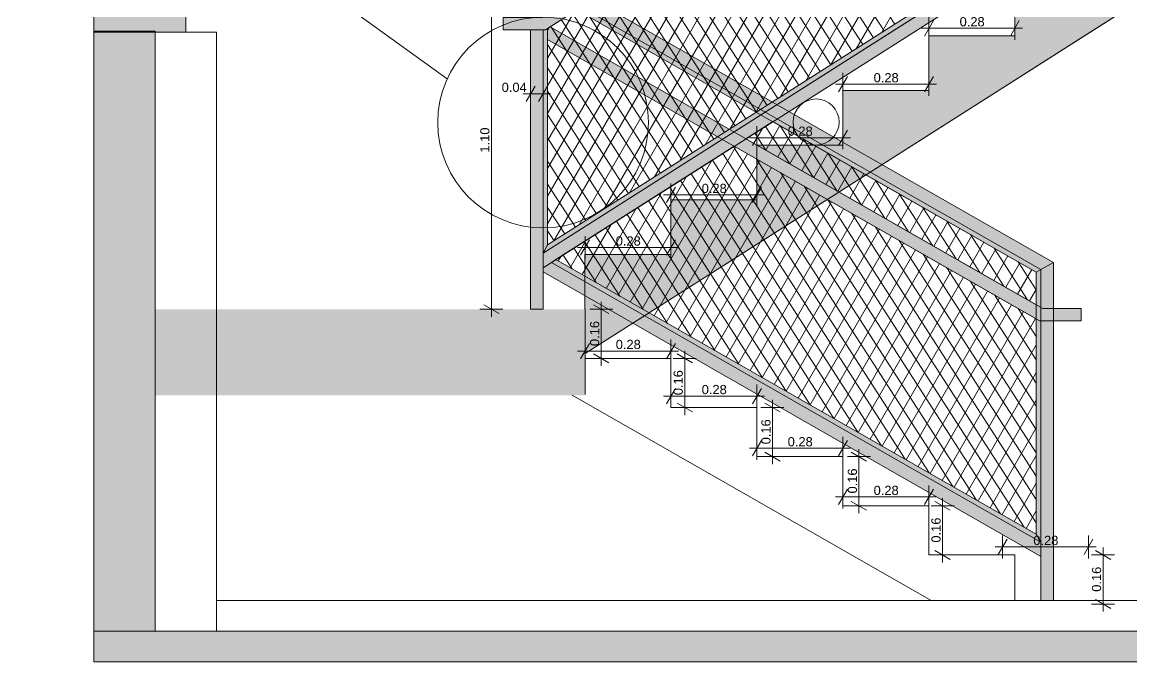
# Model space of a CAD drawing. Header units: millimetres. Extents: x 475616349 to 476941521, y 4620115302 to 4621446928.
# Drawn here: x 476907084 to 476910698, y 4620492524 to 4620494607 of the extents above; entities that cross this region are included whole.
import ezdxf

# ---------------------------------------------------------------- set-up
doc = ezdxf.new("R2010")
doc.units = ezdxf.units.MM
doc.header["$MEASUREMENT"] = 0
for name, color, linetype, lineweight in [('0_Pen_No__42_Pen_No__250_Pen_No__4', 7, 'Continuous', 0), ('2D Drafting - General_Pen_No__250_Pen_No__7', 7, 'Continuous', 0), ('2D Drafting - General_Pen_No__250_Pen_No__7_Pen_No__154', 154, 'Continuous', 0), ('2D Drafting - General_Pen_No__250_Pen_No__7_Pen_No__250', 7, 'Continuous', 0), ('gegmebi_Pen_No__7_Pen_No__250', 7, 'Continuous', 0), ('kar-panjara_Pen_No__7_Pen_No__250', 7, 'Continuous', 0), ('New_0_Pen_No__42_Pen_No__250_Pen_No__250', 7, 'Continuous', 0), ('New_2D Drafting - General_Pen_No__1', 1, 'Continuous', 0), ('New_2D Drafting - General_Pen_No__250_Pen_No__250', 7, 'Continuous', 0), ('New_2D Drafting - General_Pen_No__4', 7, 'Continuous', 0), ('New_Doors_Pen_No__7_Pen_No__7_Pen_No__250', 7, 'Continuous', 0), ('New_reg_nak_Pen_No__250', 7, 'Continuous', 0), ('reg_nak_Pen_No__250', 7, 'Continuous', 0), ('zoma_Pen_No__142', 142, 'Continuous', 0)]:
    doc.layers.add(name, color=color, linetype=linetype, lineweight=lineweight)
doc.layers.add('zoma', color=7, linetype='Continuous')
doc.styles.add('GENERATED_STYLE_2', font='arial.ttf')
doc.dimstyles.new('GENERATED_STYLE__6', dxfattribs={"dimtxt": 30.000001, "dimasz": 38, "dimexe": 0.18, "dimexo": 3, "dimgap": 0.09, "dimtad": 1, "dimlfac": 0.001, "dimzin": 0, "dimdsep": 46, "dimtxsty": 'GENERATED_STYLE_2', "dimblk": 'ARROWHEAD_2', "dimblk1": 'ARROWHEAD_2', "dimblk2": 'ARROWHEAD_2', "dimcen": 0.09, "dimclrd": 142, "dimclre": 142, "dimclrt": 142, "dimadec": 0, "dimazin": 0, "dimtfac": 1, "dimtdec": 4, "dimtmove": 0, "dimatfit": 3, "dimfxl": 1, "dimtolj": 1, "dimtzin": 0, "dimarcsym": 0})
doc.dimstyles.new('GENERATED_STYLE__7', dxfattribs={"dimtxt": 30.000001, "dimasz": 38, "dimexe": 0.18, "dimexo": 3, "dimgap": 0.09, "dimtad": 1, "dimtih": 1, "dimtoh": 1, "dimlfac": 0.001, "dimzin": 0, "dimdsep": 46, "dimtxsty": 'GENERATED_STYLE_2', "dimblk": 'ARROWHEAD_2', "dimblk1": 'ARROWHEAD_2', "dimblk2": 'ARROWHEAD_2', "dimcen": 0.09, "dimclrd": 142, "dimclre": 142, "dimclrt": 142, "dimadec": 0, "dimazin": 0, "dimtfac": 1, "dimtdec": 4, "dimtmove": 0, "dimatfit": 3, "dimfxl": 1, "dimtolj": 1, "dimtzin": 0, "dimarcsym": 0})
pattern_1 = [(60, (476577134.07, 4620325125.74), (-38.971143, 22.5), []), (122.833095, (476577134.07, 4620325125.74), (36.8060797, 18.75), [])]

# ---------------------------------------------------------------- blocks, each defined once
blk = doc.blocks.new('*D595', base_point=(476577134.1, 4620325125.7))
at = {"layer": 'zoma_Pen_No__142', "color": 142, "linetype": 'Continuous', "lineweight": 0, "transparency": 16777216}
for p, q in [((476910642.1, 4620492872.2), (476910567.1, 4620492872.2)), ((476910629.6, 4620492857.8), (476910579.6, 4620492886.6)), ((476910604.6, 4620492872.2), (476910604.6, 4620492896.7)), ((476910604.6, 4620492712.2), (476910604.6, 4620492872.2)), ((476910579.6, 4620492726.6), (476910629.6, 4620492697.8)), ((476910642.1, 4620492712.2), (476910567.1, 4620492712.2)), ((476910604.6, 4620492687.8), (476910604.6, 4620492712.2))]:
    blk.add_line(p, q, dxfattribs=at)
at = {"layer": 'zoma_Pen_No__142', "color": 142, "lineweight": 0, "transparency": 16777216, "insert": (476910598.6, 4620492752.3), "char_height": 30, "attachment_point": 7, "rotation": 90, "style": 'GENERATED_STYLE_2'}
blk.add_mtext('\\A1;{\\pql;\\fArial CYR|b0|i0|c204|p34;0.16}', dxfattribs=at)
blk = doc.blocks.new('ARROWHEAD_2')
at = {"color": 0, "linetype": 'Continuous', "lineweight": 0}
for p, q in [((0, 0), (-1, 0)), ((-0.378, -0.655), (0.378, 0.655))]:
    blk.add_line(p, q, dxfattribs=at)
blk = doc.blocks.new('*D596', base_point=(476577134.1, 4620325125.7))
at = {"layer": 'zoma_Pen_No__142', "color": 142, "linetype": 'Continuous', "lineweight": 0, "transparency": 16777216}
for p, q in [((476910106.7, 4620493017.8), (476910056.7, 4620493046.6)), ((476910081.7, 4620493032.2), (476910081.7, 4620493056.7)), ((476910119.2, 4620493032.2), (476910044.2, 4620493032.2)), ((476910081.7, 4620492872.2), (476910081.7, 4620493032.2)), ((476910119.2, 4620492872.2), (476910044.2, 4620492872.2)), ((476910056.7, 4620492886.6), (476910106.7, 4620492857.8)), ((476910081.7, 4620492847.8), (476910081.7, 4620492872.2))]:
    blk.add_line(p, q, dxfattribs=at)
at = {"layer": 'zoma_Pen_No__142', "color": 142, "lineweight": 0, "transparency": 16777216, "insert": (476910075.7, 4620492912.3), "char_height": 30, "attachment_point": 7, "rotation": 90, "style": 'GENERATED_STYLE_2'}
blk.add_mtext('\\A1;{\\pql;\\fArial CYR|b0|i0|c204|p34;0.16}', dxfattribs=at)
blk = doc.blocks.new('*D597', base_point=(476577134.1, 4620325125.7))
at = {"layer": 'zoma_Pen_No__142', "color": 142, "linetype": 'Continuous', "lineweight": 0, "transparency": 16777216}
for p, q in [((476909846.9, 4620493192.2), (476909771.9, 4620493192.2)), ((476909834.4, 4620493177.8), (476909784.4, 4620493206.6)), ((476909809.4, 4620493192.2), (476909809.4, 4620493216.7)), ((476909809.4, 4620493032.2), (476909809.4, 4620493192.2)), ((476909784.4, 4620493046.6), (476909834.4, 4620493017.8)), ((476909846.9, 4620493032.2), (476909771.9, 4620493032.2)), ((476909809.4, 4620493007.8), (476909809.4, 4620493032.2))]:
    blk.add_line(p, q, dxfattribs=at)
at = {"layer": 'zoma_Pen_No__142', "color": 142, "lineweight": 0, "transparency": 16777216, "insert": (476909803.4, 4620493072.3), "char_height": 30, "attachment_point": 7, "rotation": 90, "style": 'GENERATED_STYLE_2'}
blk.add_mtext('\\A1;{\\pql;\\fArial CYR|b0|i0|c204|p34;0.16}', dxfattribs=at)
blk = doc.blocks.new('*D598', base_point=(476577134.1, 4620325125.7))
at = {"layer": 'zoma_Pen_No__142', "color": 142, "linetype": 'Continuous', "lineweight": 0, "transparency": 16777216}
for p, q in [((476909527.8, 4620493352.2), (476909527.8, 4620493376.7)), ((476909565.3, 4620493352.2), (476909490.3, 4620493352.2)), ((476909552.8, 4620493337.8), (476909502.8, 4620493366.6)), ((476909527.8, 4620493192.2), (476909527.8, 4620493352.2)), ((476909565.3, 4620493192.2), (476909490.3, 4620493192.2)), ((476909502.8, 4620493206.6), (476909552.8, 4620493177.8)), ((476909527.8, 4620493167.8), (476909527.8, 4620493192.2))]:
    blk.add_line(p, q, dxfattribs=at)
at = {"layer": 'zoma_Pen_No__142', "color": 142, "lineweight": 0, "transparency": 16777216, "insert": (476909521.8, 4620493232.3), "char_height": 30, "attachment_point": 7, "rotation": 90, "style": 'GENERATED_STYLE_2'}
blk.add_mtext('\\A1;{\\pql;\\fArial CYR|b0|i0|c204|p34;0.16}', dxfattribs=at)
blk = doc.blocks.new('*D599', base_point=(476577134.1, 4620325125.7))
at = {"layer": 'zoma_Pen_No__142', "color": 142, "linetype": 'Continuous', "lineweight": 0, "transparency": 16777216}
for p, q in [((476909279.7, 4620493512.2), (476909204.7, 4620493512.2)), ((476909267.2, 4620493497.8), (476909217.2, 4620493526.6)), ((476909242.2, 4620493512.2), (476909242.2, 4620493536.7)), ((476909242.2, 4620493352.2), (476909242.2, 4620493512.2)), ((476909279.7, 4620493352.2), (476909204.7, 4620493352.2)), ((476909217.2, 4620493366.6), (476909267.2, 4620493337.8)), ((476909242.2, 4620493327.8), (476909242.2, 4620493352.2))]:
    blk.add_line(p, q, dxfattribs=at)
at = {"layer": 'zoma_Pen_No__142', "color": 142, "lineweight": 0, "transparency": 16777216, "insert": (476909236.2, 4620493392.3), "char_height": 30, "attachment_point": 7, "rotation": 90, "style": 'GENERATED_STYLE_2'}
blk.add_mtext('\\A1;{\\pql;\\fArial CYR|b0|i0|c204|p34;0.16}', dxfattribs=at)
blk = doc.blocks.new('*D600', base_point=(476577134.1, 4620325125.7))
at = {"layer": 'zoma_Pen_No__142', "color": 142, "linetype": 'Continuous', "lineweight": 0, "transparency": 16777216}
for p, q in [((476908969.9, 4620493672.2), (476908969.9, 4620493696.7)), ((476909007.4, 4620493672.2), (476908932.4, 4620493672.2)), ((476908994.9, 4620493657.8), (476908944.9, 4620493686.6)), ((476908969.9, 4620493512.2), (476908969.9, 4620493672.2)), ((476909007.4, 4620493512.2), (476908932.4, 4620493512.2)), ((476908944.9, 4620493526.6), (476908994.9, 4620493497.8)), ((476908969.9, 4620493487.8), (476908969.9, 4620493512.2))]:
    blk.add_line(p, q, dxfattribs=at)
at = {"layer": 'zoma_Pen_No__142', "color": 142, "lineweight": 0, "transparency": 16777216, "insert": (476908963.9, 4620493552.3), "char_height": 30, "attachment_point": 7, "rotation": 90, "style": 'GENERATED_STYLE_2'}
blk.add_mtext('\\A1;{\\pql;\\fArial CYR|b0|i0|c204|p34;0.16}', dxfattribs=at)
blk = doc.blocks.new('*D601', base_point=(476577134.1, 4620325125.7))
at = {"layer": 'zoma_Pen_No__142', "color": 142, "linetype": 'Continuous', "lineweight": 0, "transparency": 16777216}
for p, q in [((476909211.7, 4620493414.3), (476909182.8, 4620493364.3)), ((476909197.2, 4620493351.8), (476909197.2, 4620493426.8)), ((476909462.8, 4620493364.3), (476909491.7, 4620493414.3)), ((476909477.2, 4620493351.8), (476909477.2, 4620493426.8)), ((476909172.8, 4620493389.3), (476909197.2, 4620493389.3)), ((476909197.2, 4620493389.3), (476909477.2, 4620493389.3)), ((476909477.2, 4620493389.3), (476909501.7, 4620493389.3))]:
    blk.add_line(p, q, dxfattribs=at)
at = {"layer": 'zoma_Pen_No__142', "color": 142, "lineweight": 0, "transparency": 16777216, "insert": (476909297.3, 4620493395.3), "char_height": 30, "attachment_point": 7, "style": 'GENERATED_STYLE_2'}
blk.add_mtext('\\A1;{\\pql;\\fArial CYR|b0|i0|c204|p34;0.28}', dxfattribs=at)
blk = doc.blocks.new('*D602', base_point=(476577134.1, 4620325125.7))
at = {"layer": 'zoma_Pen_No__142', "color": 142, "linetype": 'Continuous', "lineweight": 0, "transparency": 16777216}
for p, q in [((476908931.7, 4620493561.1), (476908902.8, 4620493511.1)), ((476908917.2, 4620493498.6), (476908917.2, 4620493573.6)), ((476909182.8, 4620493511.1), (476909211.7, 4620493561.1)), ((476909197.2, 4620493498.6), (476909197.2, 4620493573.6)), ((476908892.8, 4620493536.1), (476908917.2, 4620493536.1)), ((476908917.2, 4620493536.1), (476909197.2, 4620493536.1)), ((476909197.2, 4620493536.1), (476909221.7, 4620493536.1))]:
    blk.add_line(p, q, dxfattribs=at)
at = {"layer": 'zoma_Pen_No__142', "color": 142, "lineweight": 0, "transparency": 16777216, "insert": (476909017.3, 4620493542.1), "char_height": 30, "attachment_point": 7, "style": 'GENERATED_STYLE_2'}
blk.add_mtext('\\A1;{\\pql;\\fArial CYR|b0|i0|c204|p34;0.28}', dxfattribs=at)
blk = doc.blocks.new('*D603', base_point=(476577134.1, 4620325125.7))
at = {"layer": 'zoma_Pen_No__142', "color": 142, "linetype": 'Continuous', "lineweight": 0, "transparency": 16777216}
for p, q in [((476909491.7, 4620493244.4), (476909462.8, 4620493194.4)), ((476909477.2, 4620493181.9), (476909477.2, 4620493256.9)), ((476909742.8, 4620493194.4), (476909771.7, 4620493244.4)), ((476909757.2, 4620493181.9), (476909757.2, 4620493256.9)), ((476909452.8, 4620493219.4), (476909477.2, 4620493219.4)), ((476909477.2, 4620493219.4), (476909757.2, 4620493219.4)), ((476909757.2, 4620493219.4), (476909781.7, 4620493219.4))]:
    blk.add_line(p, q, dxfattribs=at)
at = {"layer": 'zoma_Pen_No__142', "color": 142, "lineweight": 0, "transparency": 16777216, "insert": (476909577.3, 4620493225.4), "char_height": 30, "attachment_point": 7, "style": 'GENERATED_STYLE_2'}
blk.add_mtext('\\A1;{\\pql;\\fArial CYR|b0|i0|c204|p34;0.28}', dxfattribs=at)
blk = doc.blocks.new('*D604', base_point=(476577134.1, 4620325125.7))
at = {"layer": 'zoma_Pen_No__142', "color": 142, "linetype": 'Continuous', "lineweight": 0, "transparency": 16777216}
for p, q in [((476909771.7, 4620493086), (476909742.8, 4620493036)), ((476909757.2, 4620493023.5), (476909757.2, 4620493098.5)), ((476910022.8, 4620493036), (476910051.7, 4620493086)), ((476910037.2, 4620493023.5), (476910037.2, 4620493098.5)), ((476909732.8, 4620493061), (476909757.2, 4620493061)), ((476909757.2, 4620493061), (476910037.2, 4620493061)), ((476910037.2, 4620493061), (476910061.7, 4620493061))]:
    blk.add_line(p, q, dxfattribs=at)
at = {"layer": 'zoma_Pen_No__142', "color": 142, "lineweight": 0, "transparency": 16777216, "insert": (476909857.3, 4620493067), "char_height": 30, "attachment_point": 7, "style": 'GENERATED_STYLE_2'}
blk.add_mtext('\\A1;{\\pql;\\fArial CYR|b0|i0|c204|p34;0.28}', dxfattribs=at)
blk = doc.blocks.new('*D605', base_point=(476577134.1, 4620325125.7))
at = {"layer": 'zoma_Pen_No__142', "color": 142, "linetype": 'Continuous', "lineweight": 0, "transparency": 16777216}
for p, q in [((476910277.2, 4620492860.6), (476910277.2, 4620492935.6)), ((476910557.2, 4620492860.6), (476910557.2, 4620492935.6)), ((476910252.8, 4620492898.1), (476910277.2, 4620492898.1)), ((476910291.7, 4620492923.1), (476910262.8, 4620492873.1)), ((476910277.2, 4620492898.1), (476910557.2, 4620492898.1)), ((476910542.8, 4620492873.1), (476910571.7, 4620492923.1)), ((476910557.2, 4620492898.1), (476910581.7, 4620492898.1))]:
    blk.add_line(p, q, dxfattribs=at)
at = {"layer": 'zoma_Pen_No__142', "color": 142, "lineweight": 0, "transparency": 16777216, "insert": (476910377.3, 4620492904.1), "char_height": 30, "attachment_point": 7, "style": 'GENERATED_STYLE_2'}
blk.add_mtext('\\A1;{\\pql;\\fArial CYR|b0|i0|c204|p34;0.28}', dxfattribs=at)
blk = doc.blocks.new('*D606', base_point=(476577134.1, 4620325125.7))
at = {"layer": 'zoma_Pen_No__142', "color": 142, "linetype": 'Continuous', "lineweight": 0, "transparency": 16777216}
for p, q in [((476908917.2, 4620493835.5), (476908917.2, 4620493910.5)), ((476909197.2, 4620493835.5), (476909197.2, 4620493910.5)), ((476908931.7, 4620493898), (476908902.8, 4620493848)), ((476909182.8, 4620493848), (476909211.7, 4620493898)), ((476908892.8, 4620493873), (476908917.2, 4620493873)), ((476908917.2, 4620493873), (476909197.2, 4620493873)), ((476909197.2, 4620493873), (476909221.7, 4620493873))]:
    blk.add_line(p, q, dxfattribs=at)
at = {"layer": 'zoma_Pen_No__142', "color": 142, "lineweight": 0, "transparency": 16777216, "insert": (476909017.3, 4620493879), "char_height": 30, "attachment_point": 7, "style": 'GENERATED_STYLE_2'}
blk.add_mtext('\\A1;{\\pql;\\fArial CYR|b0|i0|c204|p34;0.28}', dxfattribs=at)
blk = doc.blocks.new('*D607', base_point=(476577134.1, 4620325125.7))
at = {"layer": 'zoma_Pen_No__142', "color": 142, "linetype": 'Continuous', "lineweight": 0, "transparency": 16777216}
for p, q in [((476909211.7, 4620494069.3), (476909182.8, 4620494019.3)), ((476909197.2, 4620494006.8), (476909197.2, 4620494081.8)), ((476909462.8, 4620494019.3), (476909491.7, 4620494069.3)), ((476909477.2, 4620494006.8), (476909477.2, 4620494081.8)), ((476909172.8, 4620494044.3), (476909197.2, 4620494044.3)), ((476909197.2, 4620494044.3), (476909477.2, 4620494044.3)), ((476909477.2, 4620494044.3), (476909501.7, 4620494044.3))]:
    blk.add_line(p, q, dxfattribs=at)
at = {"layer": 'zoma_Pen_No__142', "color": 142, "lineweight": 0, "transparency": 16777216, "insert": (476909297.3, 4620494050.3), "char_height": 30, "attachment_point": 7, "style": 'GENERATED_STYLE_2'}
blk.add_mtext('\\A1;{\\pql;\\fArial CYR|b0|i0|c204|p34;0.28}', dxfattribs=at)
blk = doc.blocks.new('*D608', base_point=(476577134.1, 4620325125.7))
at = {"layer": 'zoma_Pen_No__142', "color": 142, "linetype": 'Continuous', "lineweight": 0, "transparency": 16777216}
for p, q in [((476909491.7, 4620494255.5), (476909462.8, 4620494205.5)), ((476909477.2, 4620494193), (476909477.2, 4620494268)), ((476909742.8, 4620494205.5), (476909771.7, 4620494255.5)), ((476909757.2, 4620494193), (476909757.2, 4620494268)), ((476909452.8, 4620494230.5), (476909477.2, 4620494230.5)), ((476909477.2, 4620494230.5), (476909757.2, 4620494230.5)), ((476909757.2, 4620494230.5), (476909781.7, 4620494230.5))]:
    blk.add_line(p, q, dxfattribs=at)
at = {"layer": 'zoma_Pen_No__142', "color": 142, "lineweight": 0, "transparency": 16777216, "insert": (476909577.3, 4620494236.5), "char_height": 30, "attachment_point": 7, "style": 'GENERATED_STYLE_2'}
blk.add_mtext('\\A1;{\\pql;\\fArial CYR|b0|i0|c204|p34;0.28}', dxfattribs=at)
blk = doc.blocks.new('*D609', base_point=(476577134.1, 4620325125.7))
at = {"layer": 'zoma_Pen_No__142', "color": 142, "linetype": 'Continuous', "lineweight": 0, "transparency": 16777216}
for p, q in [((476909771.7, 4620494429.5), (476909742.8, 4620494379.5)), ((476909757.2, 4620494367), (476909757.2, 4620494442)), ((476910022.8, 4620494379.5), (476910051.7, 4620494429.5)), ((476910037.2, 4620494367), (476910037.2, 4620494442)), ((476909732.8, 4620494404.5), (476909757.2, 4620494404.5)), ((476909757.2, 4620494404.5), (476910037.2, 4620494404.5)), ((476910037.2, 4620494404.5), (476910061.7, 4620494404.5))]:
    blk.add_line(p, q, dxfattribs=at)
at = {"layer": 'zoma_Pen_No__142', "color": 142, "lineweight": 0, "transparency": 16777216, "insert": (476909857.3, 4620494410.5), "char_height": 30, "attachment_point": 7, "style": 'GENERATED_STYLE_2'}
blk.add_mtext('\\A1;{\\pql;\\fArial CYR|b0|i0|c204|p34;0.28}', dxfattribs=at)
blk = doc.blocks.new('*D610', base_point=(476577134.1, 4620325125.7))
at = {"layer": 'zoma_Pen_No__142', "color": 142, "linetype": 'Continuous', "lineweight": 0, "transparency": 16777216}
for p, q in [((476910051.7, 4620494611.8), (476910022.8, 4620494561.8)), ((476910037.2, 4620494549.3), (476910037.2, 4620494624.3)), ((476910302.8, 4620494561.8), (476910331.7, 4620494611.8)), ((476910317.2, 4620494549.3), (476910317.2, 4620494624.3)), ((476910012.8, 4620494586.8), (476910037.2, 4620494586.8)), ((476910037.2, 4620494586.8), (476910317.2, 4620494586.8)), ((476910317.2, 4620494586.8), (476910341.7, 4620494586.8))]:
    blk.add_line(p, q, dxfattribs=at)
at = {"layer": 'zoma_Pen_No__142', "color": 142, "lineweight": 0, "transparency": 16777216, "insert": (476910137.3, 4620494592.8), "char_height": 30, "attachment_point": 7, "style": 'GENERATED_STYLE_2'}
blk.add_mtext('\\A1;{\\pql;\\fArial CYR|b0|i0|c204|p34;0.28}', dxfattribs=at)
blk = doc.blocks.new('*D614', base_point=(476577134.1, 4620325125.7))
at = {"layer": 'zoma_Pen_No__142', "color": 142, "linetype": 'Continuous', "lineweight": 0, "transparency": 16777216}
for p, q in [((476908754.5, 4620494398.3), (476908725.7, 4620494348.3)), ((476908740.1, 4620494335.8), (476908740.1, 4620494410.8)), ((476908766.2, 4620494348.3), (476908795, 4620494398.3)), ((476908780.6, 4620494335.8), (476908780.6, 4620494410.8)), ((476908715.7, 4620494373.3), (476908740.1, 4620494373.3)), ((476908740.1, 4620494373.3), (476908780.6, 4620494373.3)), ((476908780.6, 4620494373.3), (476908805, 4620494373.3))]:
    blk.add_line(p, q, dxfattribs=at)
at = {"layer": 'zoma_Pen_No__142', "color": 142, "lineweight": 0, "transparency": 16777216, "insert": (476908645.8, 4620494379.3), "char_height": 30, "attachment_point": 7, "style": 'GENERATED_STYLE_2'}
blk.add_mtext('\\A1;{\\pql;\\fArial CYR|b0|i0|c204|p34;0.04}', dxfattribs=at)
blk = doc.blocks.new('*D615', base_point=(476577134.1, 4620325125.7))
at = {"layer": 'zoma_Pen_No__142', "color": 142, "linetype": 'Continuous', "lineweight": 0, "transparency": 16777216}
for p, q in [((476908637.3, 4620494757.8), (476908587.3, 4620494786.6)), ((476908612.3, 4620494772.2), (476908612.3, 4620494796.7)), ((476908649.8, 4620494772.2), (476908574.8, 4620494772.2)), ((476908612.3, 4620493672.2), (476908612.3, 4620494772.2)), ((476908649.8, 4620493672.2), (476908574.8, 4620493672.2)), ((476908587.3, 4620493686.6), (476908637.3, 4620493657.8)), ((476908612.3, 4620493647.8), (476908612.3, 4620493672.2))]:
    blk.add_line(p, q, dxfattribs=at)
at = {"layer": 'zoma_Pen_No__142', "color": 142, "lineweight": 0, "transparency": 16777216, "insert": (476908606.3, 4620494182.3), "char_height": 30, "attachment_point": 7, "rotation": 90, "style": 'GENERATED_STYLE_2'}
blk.add_mtext('\\A1;{\\pql;\\fArial CYR|b0|i0|c204|p34;1.10}', dxfattribs=at)
blk = doc.blocks.new('*D616', base_point=(476577134.1, 4620325125.7))
at = {"layer": 'zoma_Pen_No__142', "color": 142, "linetype": 'Continuous', "lineweight": 0, "transparency": 16777216}
for p, q in [((476910642.1, 4620492872.2), (476910567.1, 4620492872.2)), ((476910629.6, 4620492857.8), (476910579.6, 4620492886.6)), ((476910604.6, 4620492872.2), (476910604.6, 4620492896.7)), ((476910604.6, 4620492712.2), (476910604.6, 4620492872.2)), ((476910579.6, 4620492726.6), (476910629.6, 4620492697.8)), ((476910642.1, 4620492712.2), (476910567.1, 4620492712.2)), ((476910604.6, 4620492687.8), (476910604.6, 4620492712.2))]:
    blk.add_line(p, q, dxfattribs=at)
at = {"layer": 'zoma_Pen_No__142', "color": 142, "lineweight": 0, "transparency": 16777216, "insert": (476910598.6, 4620492752.3), "char_height": 30, "attachment_point": 7, "rotation": 90, "style": 'GENERATED_STYLE_2'}
blk.add_mtext('\\A1;{\\pql;\\fArial CYR|b0|i0|c204|p34;0.16}', dxfattribs=at)
blk = doc.blocks.new('*D617', base_point=(476577134.1, 4620325125.7))
at = {"layer": 'zoma_Pen_No__142', "color": 142, "linetype": 'Continuous', "lineweight": 0, "transparency": 16777216}
for p, q in [((476910106.7, 4620493017.8), (476910056.7, 4620493046.6)), ((476910081.7, 4620493032.2), (476910081.7, 4620493056.7)), ((476910119.2, 4620493032.2), (476910044.2, 4620493032.2)), ((476910081.7, 4620492872.2), (476910081.7, 4620493032.2)), ((476910119.2, 4620492872.2), (476910044.2, 4620492872.2)), ((476910056.7, 4620492886.6), (476910106.7, 4620492857.8)), ((476910081.7, 4620492847.8), (476910081.7, 4620492872.2))]:
    blk.add_line(p, q, dxfattribs=at)
at = {"layer": 'zoma_Pen_No__142', "color": 142, "lineweight": 0, "transparency": 16777216, "insert": (476910075.7, 4620492912.3), "char_height": 30, "attachment_point": 7, "rotation": 90, "style": 'GENERATED_STYLE_2'}
blk.add_mtext('\\A1;{\\pql;\\fArial CYR|b0|i0|c204|p34;0.16}', dxfattribs=at)
blk = doc.blocks.new('*D618', base_point=(476577134.1, 4620325125.7))
at = {"layer": 'zoma_Pen_No__142', "color": 142, "linetype": 'Continuous', "lineweight": 0, "transparency": 16777216}
for p, q in [((476909846.9, 4620493192.2), (476909771.9, 4620493192.2)), ((476909834.4, 4620493177.8), (476909784.4, 4620493206.6)), ((476909809.4, 4620493192.2), (476909809.4, 4620493216.7)), ((476909809.4, 4620493032.2), (476909809.4, 4620493192.2)), ((476909784.4, 4620493046.6), (476909834.4, 4620493017.8)), ((476909846.9, 4620493032.2), (476909771.9, 4620493032.2)), ((476909809.4, 4620493007.8), (476909809.4, 4620493032.2))]:
    blk.add_line(p, q, dxfattribs=at)
at = {"layer": 'zoma_Pen_No__142', "color": 142, "lineweight": 0, "transparency": 16777216, "insert": (476909803.4, 4620493072.3), "char_height": 30, "attachment_point": 7, "rotation": 90, "style": 'GENERATED_STYLE_2'}
blk.add_mtext('\\A1;{\\pql;\\fArial CYR|b0|i0|c204|p34;0.16}', dxfattribs=at)
blk = doc.blocks.new('*D619', base_point=(476577134.1, 4620325125.7))
at = {"layer": 'zoma_Pen_No__142', "color": 142, "linetype": 'Continuous', "lineweight": 0, "transparency": 16777216}
for p, q in [((476909527.8, 4620493352.2), (476909527.8, 4620493376.7)), ((476909565.3, 4620493352.2), (476909490.3, 4620493352.2)), ((476909552.8, 4620493337.8), (476909502.8, 4620493366.6)), ((476909527.8, 4620493192.2), (476909527.8, 4620493352.2)), ((476909565.3, 4620493192.2), (476909490.3, 4620493192.2)), ((476909502.8, 4620493206.6), (476909552.8, 4620493177.8)), ((476909527.8, 4620493167.8), (476909527.8, 4620493192.2))]:
    blk.add_line(p, q, dxfattribs=at)
at = {"layer": 'zoma_Pen_No__142', "color": 142, "lineweight": 0, "transparency": 16777216, "insert": (476909521.8, 4620493232.3), "char_height": 30, "attachment_point": 7, "rotation": 90, "style": 'GENERATED_STYLE_2'}
blk.add_mtext('\\A1;{\\pql;\\fArial CYR|b0|i0|c204|p34;0.16}', dxfattribs=at)
blk = doc.blocks.new('*D620', base_point=(476577134.1, 4620325125.7))
at = {"layer": 'zoma_Pen_No__142', "color": 142, "linetype": 'Continuous', "lineweight": 0, "transparency": 16777216}
for p, q in [((476909279.7, 4620493512.2), (476909204.7, 4620493512.2)), ((476909267.2, 4620493497.8), (476909217.2, 4620493526.6)), ((476909242.2, 4620493512.2), (476909242.2, 4620493536.7)), ((476909242.2, 4620493352.2), (476909242.2, 4620493512.2)), ((476909279.7, 4620493352.2), (476909204.7, 4620493352.2)), ((476909217.2, 4620493366.6), (476909267.2, 4620493337.8)), ((476909242.2, 4620493327.8), (476909242.2, 4620493352.2))]:
    blk.add_line(p, q, dxfattribs=at)
at = {"layer": 'zoma_Pen_No__142', "color": 142, "lineweight": 0, "transparency": 16777216, "insert": (476909236.2, 4620493392.3), "char_height": 30, "attachment_point": 7, "rotation": 90, "style": 'GENERATED_STYLE_2'}
blk.add_mtext('\\A1;{\\pql;\\fArial CYR|b0|i0|c204|p34;0.16}', dxfattribs=at)
blk = doc.blocks.new('*D621', base_point=(476577134.1, 4620325125.7))
at = {"layer": 'zoma_Pen_No__142', "color": 142, "linetype": 'Continuous', "lineweight": 0, "transparency": 16777216}
for p, q in [((476908969.9, 4620493672.2), (476908969.9, 4620493696.7)), ((476909007.4, 4620493672.2), (476908932.4, 4620493672.2)), ((476908994.9, 4620493657.8), (476908944.9, 4620493686.6)), ((476908969.9, 4620493512.2), (476908969.9, 4620493672.2)), ((476909007.4, 4620493512.2), (476908932.4, 4620493512.2)), ((476908944.9, 4620493526.6), (476908994.9, 4620493497.8)), ((476908969.9, 4620493487.8), (476908969.9, 4620493512.2))]:
    blk.add_line(p, q, dxfattribs=at)
at = {"layer": 'zoma_Pen_No__142', "color": 142, "lineweight": 0, "transparency": 16777216, "insert": (476908963.9, 4620493552.3), "char_height": 30, "attachment_point": 7, "rotation": 90, "style": 'GENERATED_STYLE_2'}
blk.add_mtext('\\A1;{\\pql;\\fArial CYR|b0|i0|c204|p34;0.16}', dxfattribs=at)

msp = doc.modelspace()

# ---------------------------------------------------------------- hatches: boundary and pattern name
at = {"layer": '2D Drafting - General_Pen_No__250_Pen_No__7', "linetype": 'Continuous', "lineweight": 0}
for points in [[(476907617.086, 4620495174.286), (476907617.086, 4620494943.193), (476907617.086, 4620494574.286), (476907317.086, 4620494574.286), (476907317.086, 4620495174.286)], [(476908917.235, 4620493672.201), (476907517.015, 4620493672.201), (476907517.017, 4620493392.245), (476908917.227, 4620493392.202)], [(476914617.527, 4620492624.286), (476907317.086, 4620492624.286), (476907317.086, 4620492524.278), (476914617.527, 4620492524.278)]]:
    msp.add_hatch(color=7, dxfattribs=at).paths.add_polyline_path(points)
at = {"layer": '2D Drafting - General_Pen_No__250_Pen_No__7_Pen_No__154', "linetype": 'Continuous', "lineweight": 0}
msp.add_hatch(color=154, dxfattribs=at).paths.add_polyline_path([(476907317.086, 4620492624.286), (476907317.086, 4620494577.695), (476907517.086, 4620494577.695), (476907517.086, 4620492624.286)])
at = {"layer": 'New_2D Drafting - General_Pen_No__1', "linetype": 'Continuous', "lineweight": 0}
for points in [[(476908650.104, 4620494622.201), (476908650.104, 4620494581.754), (476908789.043, 4620494581.754), (476911313.55, 4620496185.904), (476911391.707, 4620496185.904), (476911391.707, 4620496225.771), (476911301.707, 4620496225.771), (476908778.114, 4620494622.201)], [(476911261.221, 4620495430.94), (476908780.588, 4620493854.668), (476908780.587, 4620493807.275), (476911261.22, 4620495383.547)], [(476908814.732, 4620494754.472), (476908795.536, 4620494742.274), (476908795.537, 4620494719.371), (476910402.317, 4620493801.218), (476910442.803, 4620493824.153)], [(476910402.317, 4620493801.218), (476910386.817, 4620493792.853), (476908795.537, 4620494702.237), (476908795.537, 4620494719.371)], [(476909985.663, 4620494638.177), (476908795.547, 4620493881.945), (476908780.588, 4620493854.668), (476910000.663, 4620494629.942)], [(476908780.587, 4620493672.201), (476908780.59, 4620494581.754), (476908740.104, 4620494581.754), (476908740.104, 4620493672.201)], [(476908780.588, 4620493854.668), (476908795.547, 4620493881.945), (476908795.54, 4620494585.882), (476908789.043, 4620494581.754), (476908780.591, 4620494581.754)], [(476908795.54, 4620494585.882), (476908795.54, 4620494550.076), (476910397.89, 4620493634.455), (476910532.763, 4620493634.455), (476910532.763, 4620493674.525), (476910408.39, 4620493674.525), (476908804.045, 4620494591.286)], [(476908780.587, 4620493807.275), (476908780.587, 4620493794.274), (476910402.317, 4620492867.579), (476910402.317, 4620492913.649), (476908807.988, 4620493824.687)], [(476908807.988, 4620493824.687), (476908822.299, 4620493833.78), (476910386.835, 4620492939.773), (476910402.317, 4620492913.649)], [(476910386.817, 4620493792.853), (476910386.834, 4620492939.772), (476910402.317, 4620492913.649), (476910402.317, 4620493801.218)], [(476910402.317, 4620492724.185), (476910442.803, 4620492724.188), (476910442.803, 4620493824.153), (476910402.317, 4620493801.218), (476910402.317, 4620492928.795), (476910402.317, 4620492836.096)]]:
    msp.add_hatch(color=1, dxfattribs=at).paths.add_polyline_path(points)
h = msp.add_hatch(dxfattribs=at)
h.set_pattern_fill('BATT_INSULATION', color=1, style=0, pattern_type=2)
h.set_pattern_definition(pattern_1)
h.paths.add_polyline_path([(476909985.663, 4620494638.177), (476909985.649, 4620495342.114), (476908795.54, 4620494585.882), (476908795.547, 4620493881.945)])
h = msp.add_hatch(dxfattribs=at)
h.set_pattern_fill('BATT_INSULATION', color=1, style=0, pattern_type=2)
h.set_pattern_definition(pattern_1)
h.paths.add_polyline_path([(476910386.819, 4620493686.851), (476909441.329, 4620494227.126), (476909529.197, 4620494282.965), (476910386.817, 4620493792.853)])
h = msp.add_hatch(dxfattribs=at)
h.set_pattern_fill('BATT_INSULATION', color=1, style=0, pattern_type=2)
h.set_pattern_definition(pattern_1)
h.paths.add_polyline_path([(476909403.43, 4620494202.713), (476910386.82, 4620493640.781), (476910386.834, 4620492939.772), (476908822.604, 4620493833.606)])
at = {"layer": 'New_2D Drafting - General_Pen_No__250_Pen_No__250', "linetype": 'Continuous', "lineweight": 0}
msp.add_hatch(color=7, dxfattribs=at).paths.add_polyline_path([(476908917.015, 4620493850.201), (476908917.015, 4620493672.201), (476908917.235, 4620493672.201), (476908917.235, 4620493652.201), (476908917.23, 4620493528.574), (476910317.018, 4620494418.12), (476910562.625, 4620494574.2), (476911157.015, 4620494951.926), (476911223.525, 4620494994.192), (476911157.015, 4620494994.192), (476911156.944, 4620494994.192), (476911156.944, 4620495096.2), (476910876.944, 4620495096.2), (476910876.944, 4620494918.2), (476910596.944, 4620494918.2), (476910596.944, 4620494740.2), (476910534.161, 4620494740.2, -0.08199413), (476910509.727, 4620494740.2), (476910317.018, 4620494740.2), (476910317.018, 4620494574.2), (476910316.949, 4620494574.2), (476910316.944, 4620494562.2), (476910036.944, 4620494562.2), (476910036.944, 4620494384.201), (476909756.944, 4620494384.201), (476909756.944, 4620494206.201), (476909476.944, 4620494206.201), (476909476.944, 4620494028.201), (476909196.944, 4620494028.201), (476909196.944, 4620493850.201)])

# ---------------------------------------------------------------- linework, layer by layer
at = {"layer": '0_Pen_No__42_Pen_No__250_Pen_No__4', "color": 7, "linetype": 'Continuous', "lineweight": 0}
msp.add_circle((476909669.895, 4620494281.77), 75, dxfattribs=at)
at = {"layer": '2D Drafting - General_Pen_No__250_Pen_No__7', "color": 7, "linetype": 'Continuous', "lineweight": 0, "flags": 128}
for points in [[(476907617.086, 4620495174.286), (476907617.086, 4620494943.193), (476907617.086, 4620494574.286), (476907317.086, 4620494574.286), (476907317.086, 4620495174.286)], [(476914617.527, 4620492624.286), (476907317.086, 4620492624.286), (476907317.086, 4620492524.278), (476914617.527, 4620492524.278)]]:
    msp.add_lwpolyline(points, close=True, dxfattribs=at)
at = {"layer": '2D Drafting - General_Pen_No__250_Pen_No__7_Pen_No__250', "color": 7, "linetype": 'Continuous', "lineweight": 0, "flags": 128}
msp.add_lwpolyline([(476907317.086, 4620492624.286), (476907317.086, 4620494577.695), (476907517.086, 4620494577.695), (476907517.086, 4620492624.286)], close=True, dxfattribs=at)
at = {"layer": 'gegmebi_Pen_No__7_Pen_No__250', "color": 7, "linetype": 'Continuous', "lineweight": 0, "flags": 128}
msp.add_lwpolyline([(476907717.436, 4620492624.286), (476914217.177, 4620492624.286), (476914217.177, 4620492724.286), (476907717.436, 4620492724.286)], close=True, dxfattribs=at)
at = {"layer": 'kar-panjara_Pen_No__7_Pen_No__250', "color": 7, "linetype": 'Continuous', "lineweight": 0, "flags": 128}
msp.add_lwpolyline([(476907317.086, 4620494574.286), (476907317.086, 4620492624.286), (476907717.436, 4620492624.286), (476907717.436, 4620494574.286)], close=True, dxfattribs=at)
at = {"layer": 'New_0_Pen_No__42_Pen_No__250_Pen_No__250', "color": 7, "linetype": 'Continuous', "lineweight": 0}
msp.add_line((476905232.789, 4620496755.243), (476908468.242, 4620494422.141), dxfattribs=at)
msp.add_circle((476908780.589, 4620494280.159), 343.103, dxfattribs=at)
at = {"layer": 'New_2D Drafting - General_Pen_No__250_Pen_No__250', "color": 7, "linetype": 'Continuous', "lineweight": 0, "flags": 128}
msp.add_lwpolyline([(476910317.018, 4620494740.2), (476910317.018, 4620494574.2), (476910316.949, 4620494574.2), (476910316.944, 4620494562.2), (476910036.944, 4620494562.2), (476910036.944, 4620494384.201), (476909756.944, 4620494384.201), (476909756.944, 4620494206.201), (476909476.944, 4620494206.201), (476909476.944, 4620494028.201), (476909196.944, 4620494028.201), (476909196.944, 4620493850.201), (476908917.015, 4620493850.201), (476908917.015, 4620493672.201), (476908917.235, 4620493672.201), (476908917.235, 4620493652.201), (476908917.23, 4620493528.574), (476910317.018, 4620494418.12), (476910562.625, 4620494574.2), (476911157.015, 4620494951.926)], dxfattribs=at)
at = {"layer": 'New_2D Drafting - General_Pen_No__4', "color": 7, "linetype": 'Continuous', "lineweight": 0, "flags": 128}
for points in [[(476908650.104, 4620494622.201), (476908650.104, 4620494581.754), (476908789.043, 4620494581.754), (476911313.55, 4620496185.904), (476911391.707, 4620496185.904), (476911391.707, 4620496225.771), (476911301.707, 4620496225.771), (476908778.114, 4620494622.201)], [(476911261.221, 4620495430.94), (476908780.588, 4620493854.668), (476908780.587, 4620493807.275), (476911261.22, 4620495383.547)], [(476909985.663, 4620494638.177), (476909985.649, 4620495342.114), (476908795.54, 4620494585.882), (476908795.547, 4620493881.945)], [(476908814.732, 4620494754.472), (476908795.536, 4620494742.274), (476908795.537, 4620494719.371), (476910402.317, 4620493801.218), (476910442.803, 4620493824.153)], [(476910402.317, 4620493801.218), (476910386.817, 4620493792.853), (476908795.537, 4620494702.237), (476908795.537, 4620494719.371)], [(476909985.663, 4620494638.177), (476908795.547, 4620493881.945), (476908780.588, 4620493854.668), (476910000.663, 4620494629.942)], [(476908780.587, 4620493672.201), (476908780.59, 4620494581.754), (476908740.104, 4620494581.754), (476908740.104, 4620493672.201)], [(476908780.588, 4620493854.668), (476908795.547, 4620493881.945), (476908795.54, 4620494585.882), (476908789.043, 4620494581.754), (476908780.591, 4620494581.754)], [(476908795.54, 4620494585.882), (476908795.54, 4620494550.076), (476910397.89, 4620493634.455), (476910532.763, 4620493634.455), (476910532.763, 4620493674.525), (476910408.39, 4620493674.525), (476908804.045, 4620494591.286)], [(476910386.819, 4620493686.851), (476909441.329, 4620494227.126), (476909529.197, 4620494282.965), (476910386.817, 4620493792.853)], [(476909403.43, 4620494202.713), (476910386.82, 4620493640.781), (476910386.834, 4620492939.772), (476908822.604, 4620493833.606)], [(476908780.587, 4620493807.275), (476908780.587, 4620493794.274), (476910402.317, 4620492867.579), (476910402.317, 4620492913.649), (476908807.988, 4620493824.687)], [(476908807.988, 4620493824.687), (476908822.299, 4620493833.78), (476910386.835, 4620492939.773), (476910402.317, 4620492913.649)], [(476910386.817, 4620493792.853), (476910386.834, 4620492939.772), (476910402.317, 4620492913.649), (476910402.317, 4620493801.218)], [(476910402.317, 4620492724.185), (476910442.803, 4620492724.188), (476910442.803, 4620493824.153), (476910402.317, 4620493801.218), (476910402.317, 4620492928.795), (476910402.317, 4620492836.096)]]:
    msp.add_lwpolyline(points, close=True, dxfattribs=at)
at = {"layer": 'New_Doors_Pen_No__7_Pen_No__7_Pen_No__250', "color": 7, "linetype": 'Continuous', "lineweight": 0, "flags": 128}
msp.add_lwpolyline([(476910317.225, 4620492724.192), (476910317.018, 4620492872.201), (476910037.225, 4620492872.201), (476910037.225, 4620493032.201), (476909757.225, 4620493032.201), (476909757.225, 4620493192.201), (476909477.225, 4620493192.201), (476909477.225, 4620493352.201), (476909197.218, 4620493352.201), (476909197.218, 4620493512.201), (476908917.218, 4620493512.201)], dxfattribs=at)
at = {"layer": 'New_reg_nak_Pen_No__250', "color": 7, "linetype": 'Continuous', "lineweight": 0}
msp.add_line((476908917.23, 4620493528.574), (476911229.873, 4620494998.226), dxfattribs=at)
at = {"layer": 'reg_nak_Pen_No__250', "color": 7, "linetype": 'Continuous', "lineweight": 0, "flags": 128}
for points in [[(476908917.227, 4620493394.252), (476908917.232, 4620493654.23)], [(476908875.182, 4620493392.223), (476910044.246, 4620492724.192)]]:
    msp.add_lwpolyline(points, dxfattribs=at)

# ---------------------------------------------------------------- dimensions: what is measured, and where the dimension line sits
at = {"layer": 'zoma', "color": 142, "linetype": 'Continuous', "lineweight": 0}
for base, p1, p2, picture, middle in [((476908612.321, 4620494772.201), (476908736.87, 4620493672.201), (476908736.87, 4620494772.201), '*D615', (476908591.321, 4620494221.257)), ((476908969.946, 4620493672.201), (476909197.218, 4620493512.201), (476908917.218, 4620493672.201), '*D600', (476908948.946, 4620493591.257)), ((476908969.946, 4620493672.201), (476909197.218, 4620493512.201), (476908917.218, 4620493672.201), '*D621', (476908948.946, 4620493591.257)), ((476909242.236, 4620493512.201), (476909197.218, 4620493352.201), (476909197.218, 4620493512.201), '*D599', (476909221.236, 4620493431.257)), ((476909242.236, 4620493512.201), (476909197.218, 4620493352.201), (476909197.218, 4620493512.201), '*D620', (476909221.236, 4620493431.257)), ((476909527.809, 4620493352.201), (476909477.218, 4620493192.201), (476909477.218, 4620493352.201), '*D598', (476909506.809, 4620493271.257)), ((476909527.809, 4620493352.201), (476909477.218, 4620493192.201), (476909477.218, 4620493352.201), '*D619', (476909506.809, 4620493271.257)), ((476909809.396, 4620493192.201), (476909757.218, 4620493032.201), (476909757.218, 4620493192.201), '*D597', (476909788.396, 4620493111.257)), ((476909809.396, 4620493192.201), (476909757.218, 4620493032.201), (476909757.218, 4620493192.201), '*D618', (476909788.396, 4620493111.257)), ((476910081.687, 4620493032.201), (476910037.218, 4620492872.201), (476910037.218, 4620493032.201), '*D596', (476910060.687, 4620492951.257)), ((476910081.687, 4620493032.201), (476910037.218, 4620492872.201), (476910037.218, 4620493032.201), '*D617', (476910060.687, 4620492951.257)), ((476910604.606, 4620492872.201), (476910557.221, 4620492712.201), (476910557.221, 4620492872.201), '*D595', (476910583.606, 4620492791.257)), ((476910604.606, 4620492872.201), (476910557.221, 4620492712.201), (476910557.221, 4620492872.201), '*D616', (476910583.606, 4620492791.257))]:
    dim = msp.add_linear_dim(base=base, p1=p1, p2=p2, angle=90, dimstyle='GENERATED_STYLE__6', dxfattribs=at)
    dim.commit()
    dim.dimension.update_dxf_attribs({"geometry": picture, "text_midpoint": middle, "dimtype": 160, "text_rotation": 90})
for base, p1, p2, picture, middle in [((476910317.218, 4620494586.839), (476910037.218, 4620494565.49), (476910317.218, 4620494565.49), '*D610', (476910176.274, 4620494607.839)), ((476908780.59, 4620494373.322), (476908740.104, 4620494373.322), (476908780.59, 4620494373.208), '*D614', (476908684.801, 4620494394.322)), ((476910037.218, 4620494404.547), (476909757.218, 4620494381.388), (476910037.218, 4620494381.388), '*D609', (476909896.274, 4620494425.547)), ((476909757.218, 4620494230.492), (476909477.218, 4620494211.799), (476909757.218, 4620494211.799), '*D608', (476909616.274, 4620494251.492)), ((476909477.218, 4620494044.265), (476909197.218, 4620494025.017), (476909477.218, 4620494025.017), '*D607', (476909336.274, 4620494065.265)), ((476909197.218, 4620493872.984), (476908917.218, 4620493854.467), (476909197.218, 4620493854.467), '*D606', (476909056.274, 4620493893.984)), ((476909197.218, 4620493536.148), (476908917.218, 4620493512.201), (476909197.218, 4620493512.201), '*D602', (476909056.274, 4620493557.148)), ((476909477.218, 4620493389.256), (476909197.218, 4620493352.201), (476909477.218, 4620493352.201), '*D601', (476909336.274, 4620493410.256)), ((476909757.218, 4620493219.411), (476909477.218, 4620493192.201), (476909757.218, 4620493192.201), '*D603', (476909616.274, 4620493240.411)), ((476910037.218, 4620493061.042), (476909757.218, 4620493032.201), (476910037.218, 4620493032.201), '*D604', (476909896.274, 4620493082.042)), ((476910557.221, 4620492898.083), (476910277.221, 4620492872.201), (476910557.221, 4620492872.201), '*D605', (476910416.278, 4620492919.083))]:
    dim = msp.add_linear_dim(base=base, p1=p1, p2=p2, dimstyle='GENERATED_STYLE__7', dxfattribs=at)
    dim.commit()
    dim.dimension.update_dxf_attribs({"geometry": picture, "text_midpoint": middle, "dimtype": 160})

doc.saveas('drawing.dxf')
